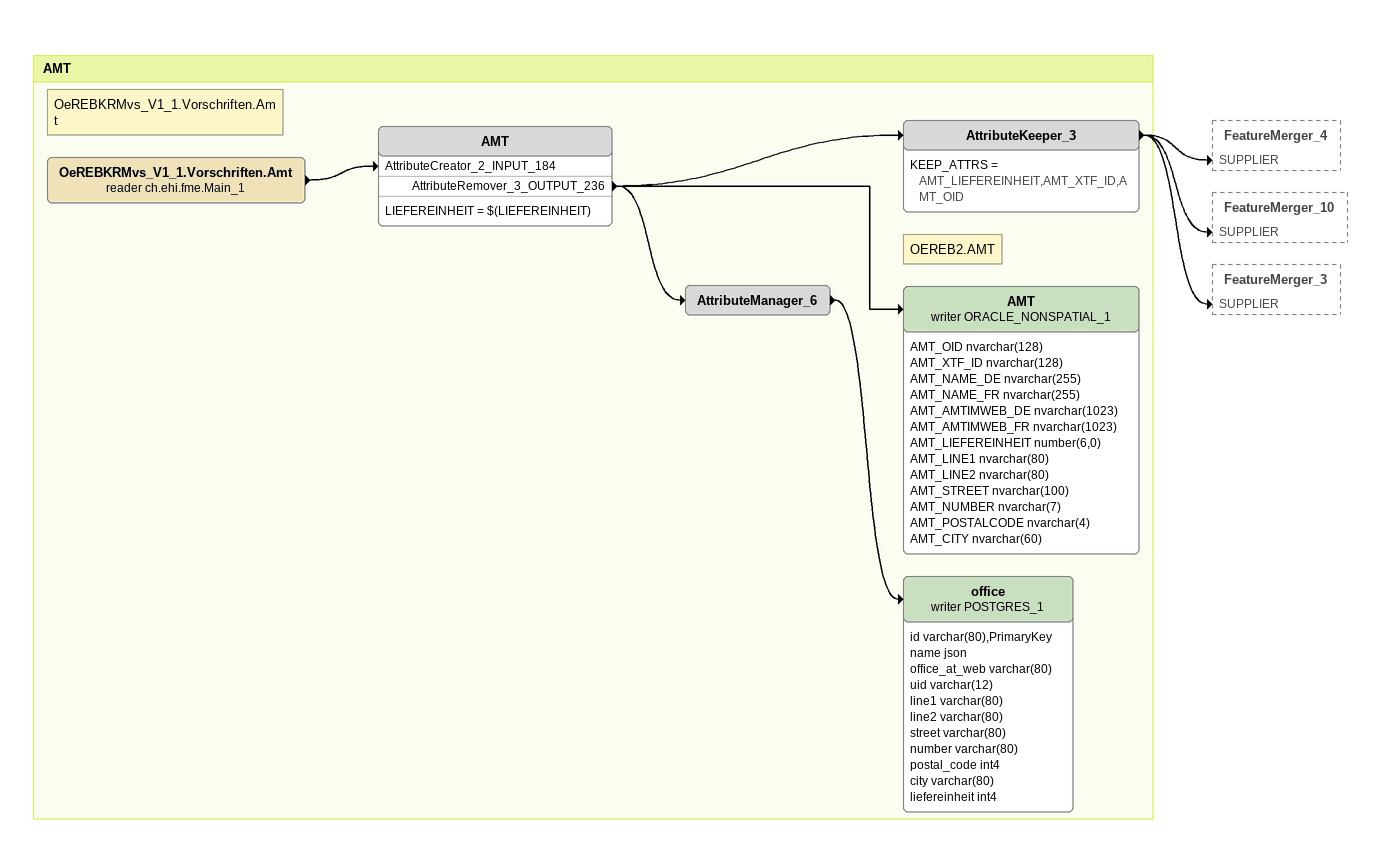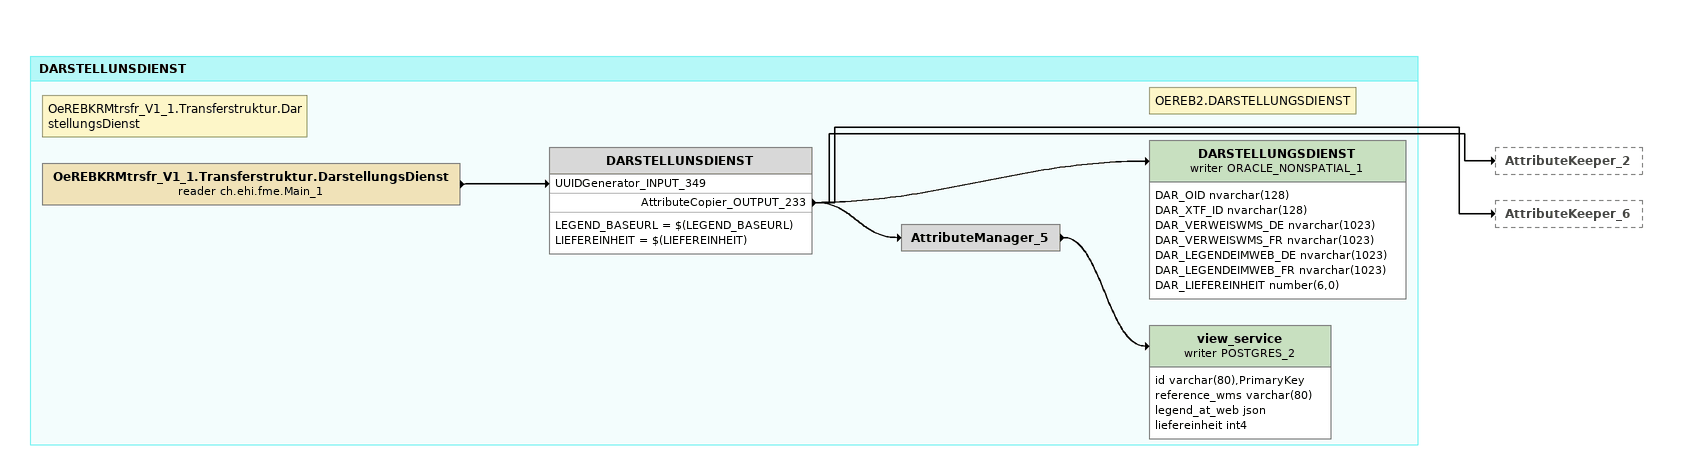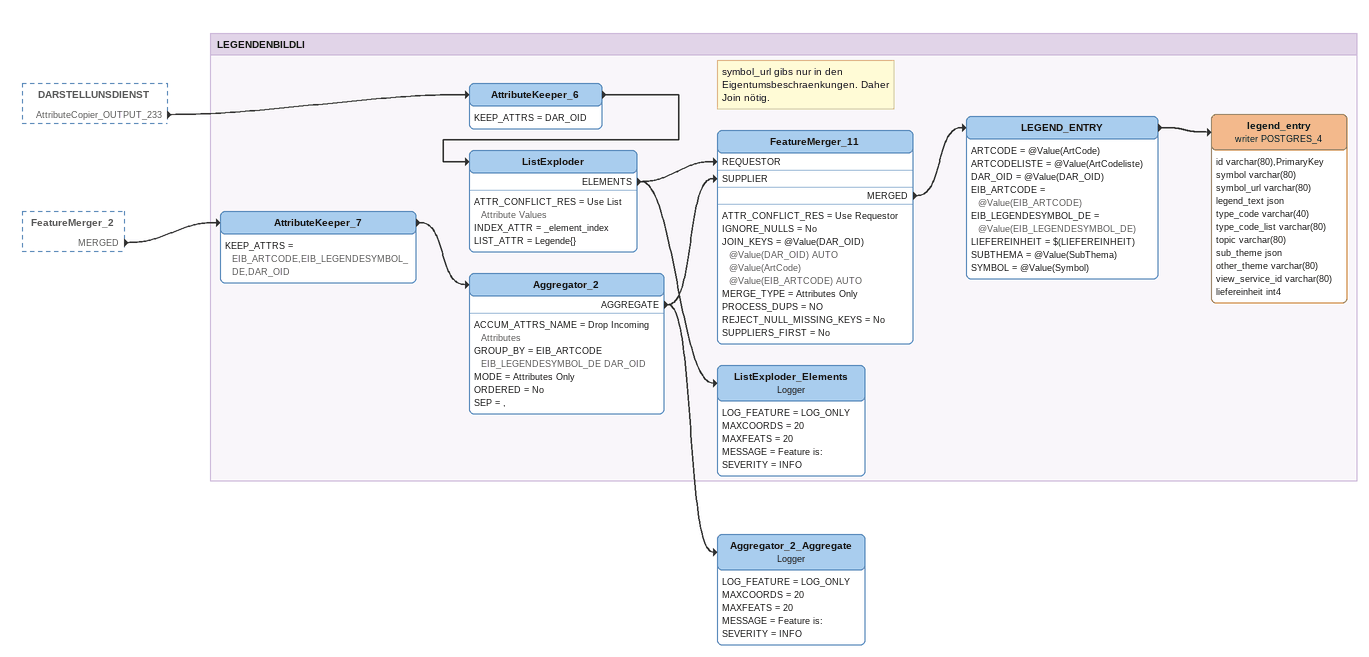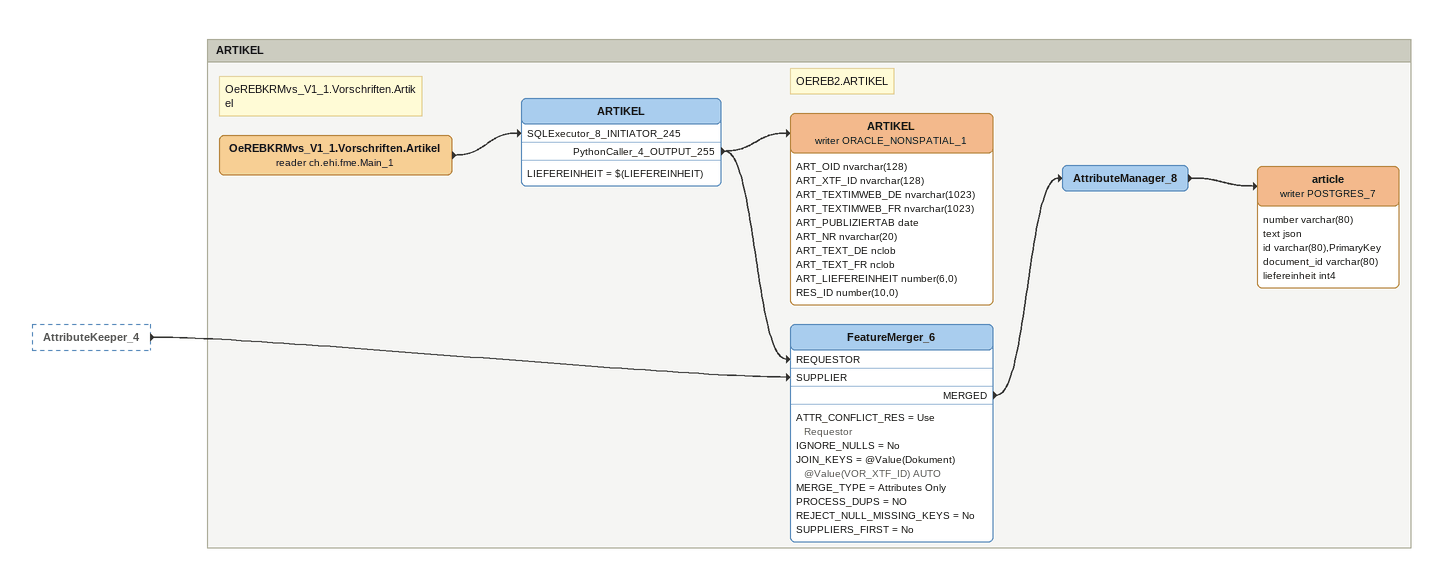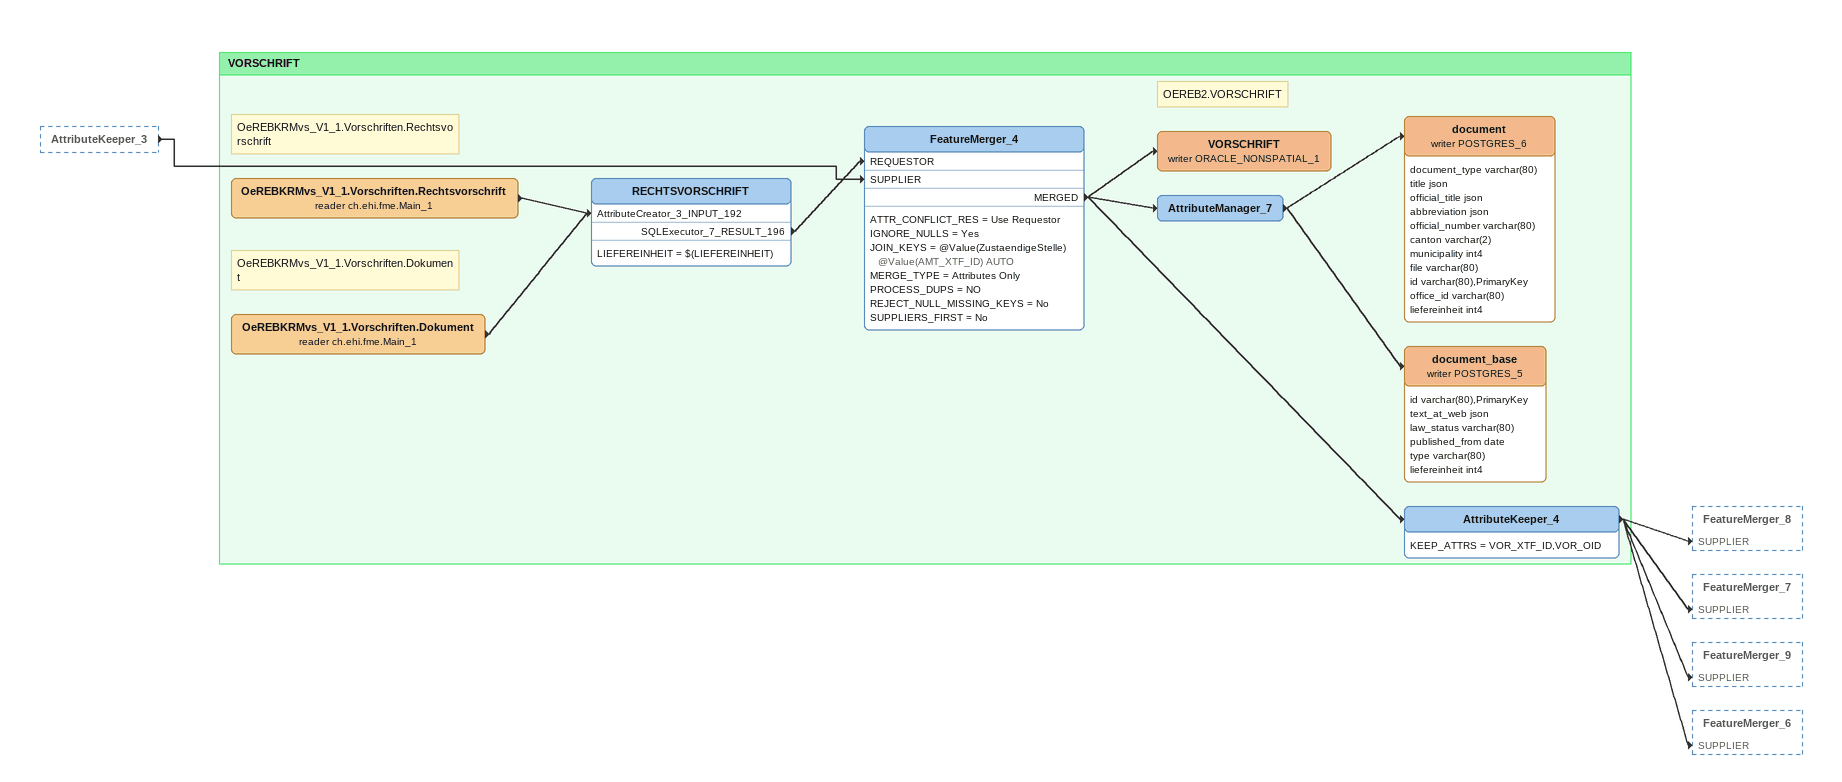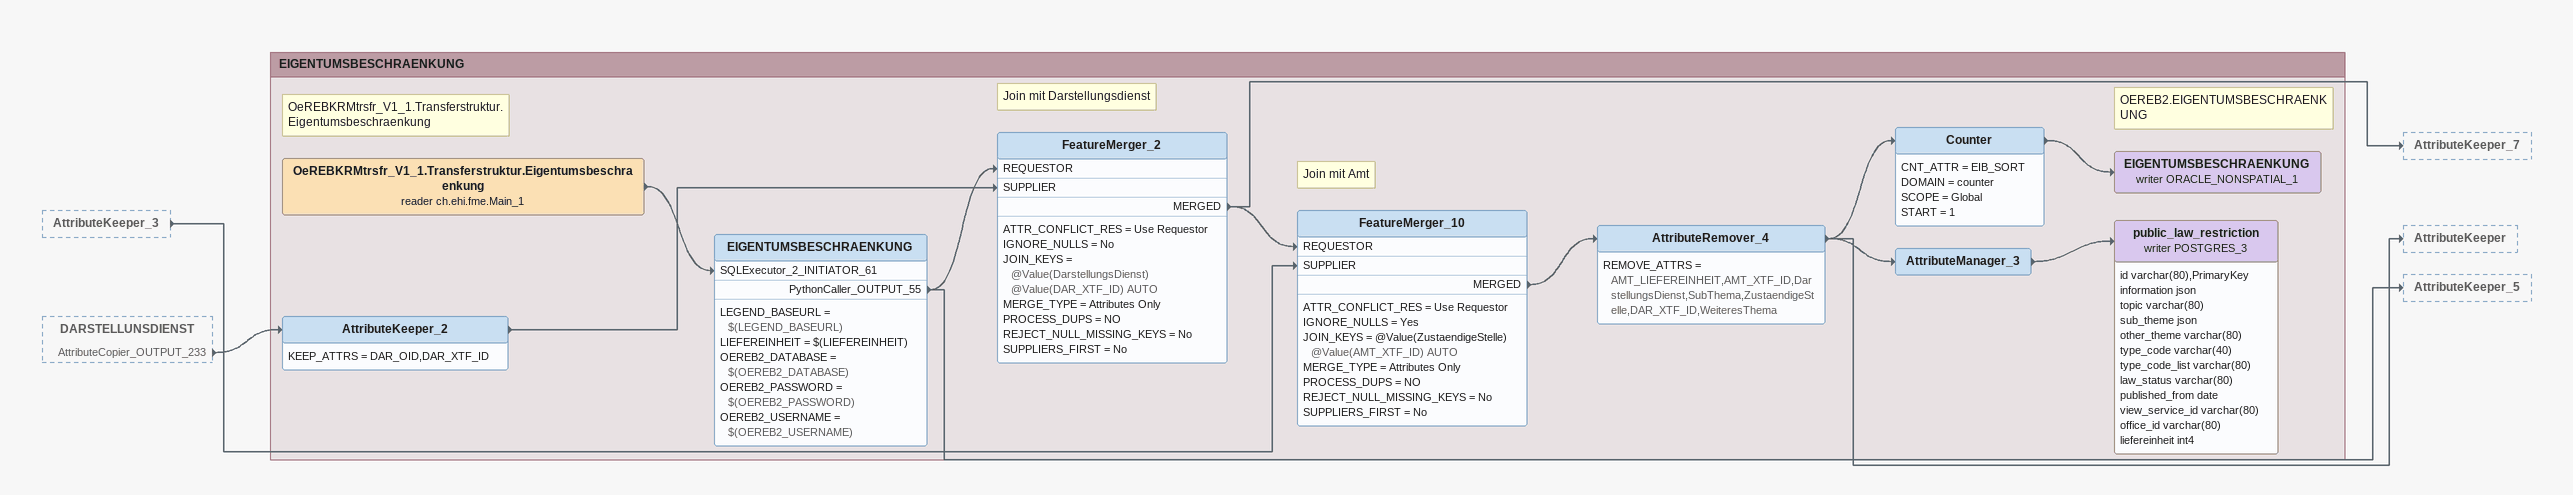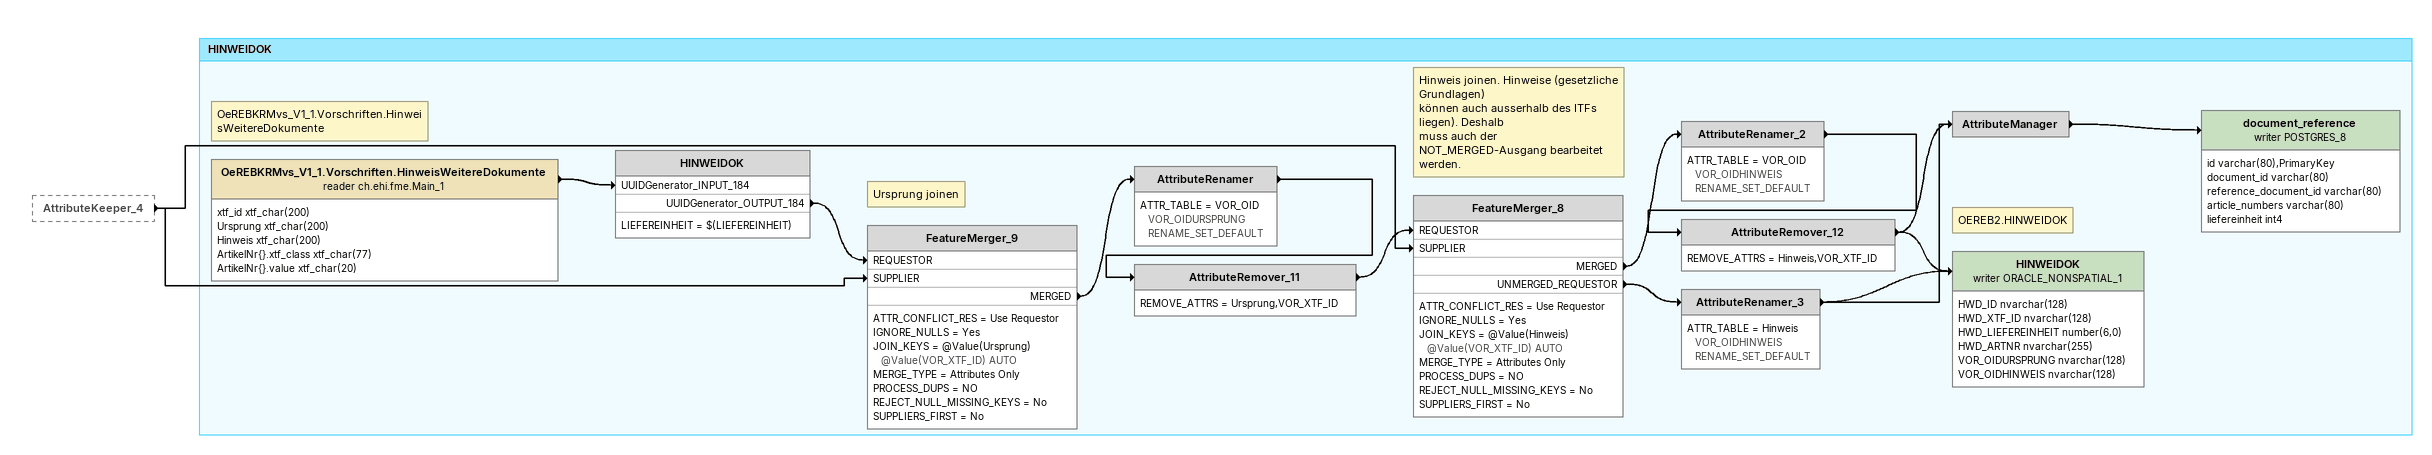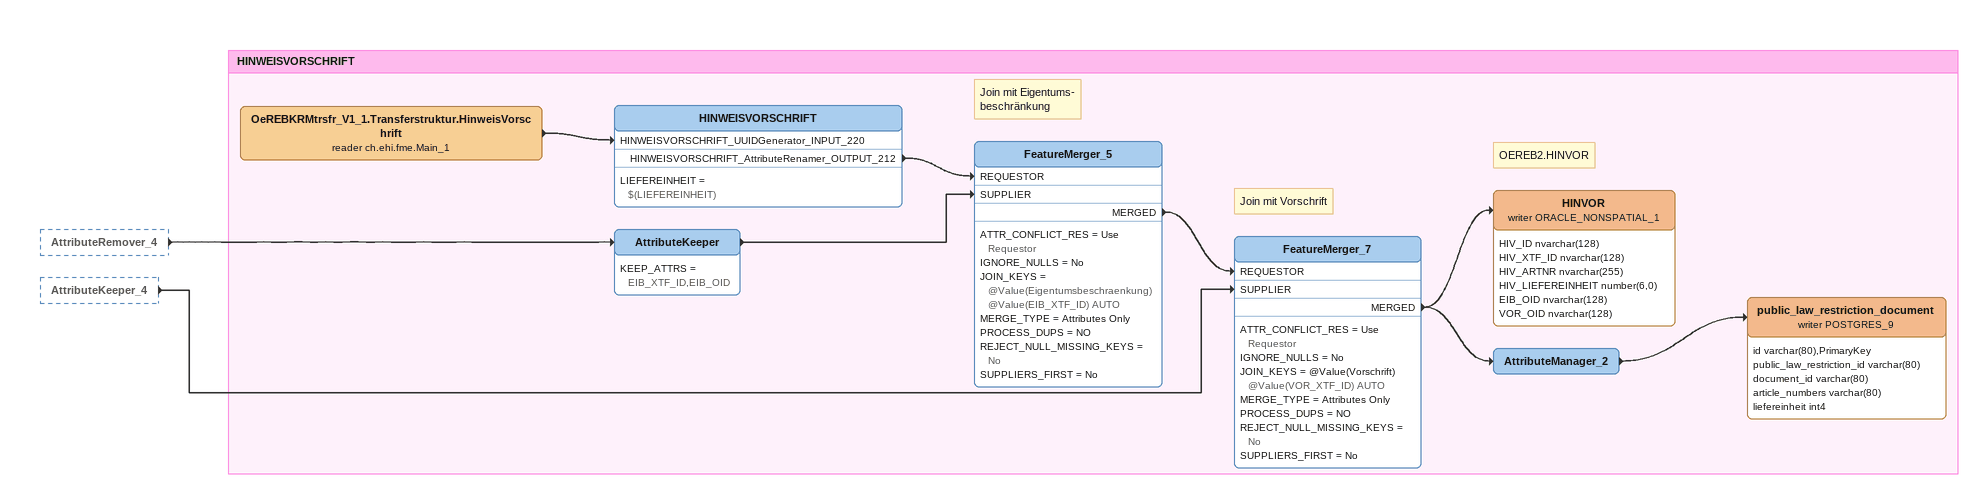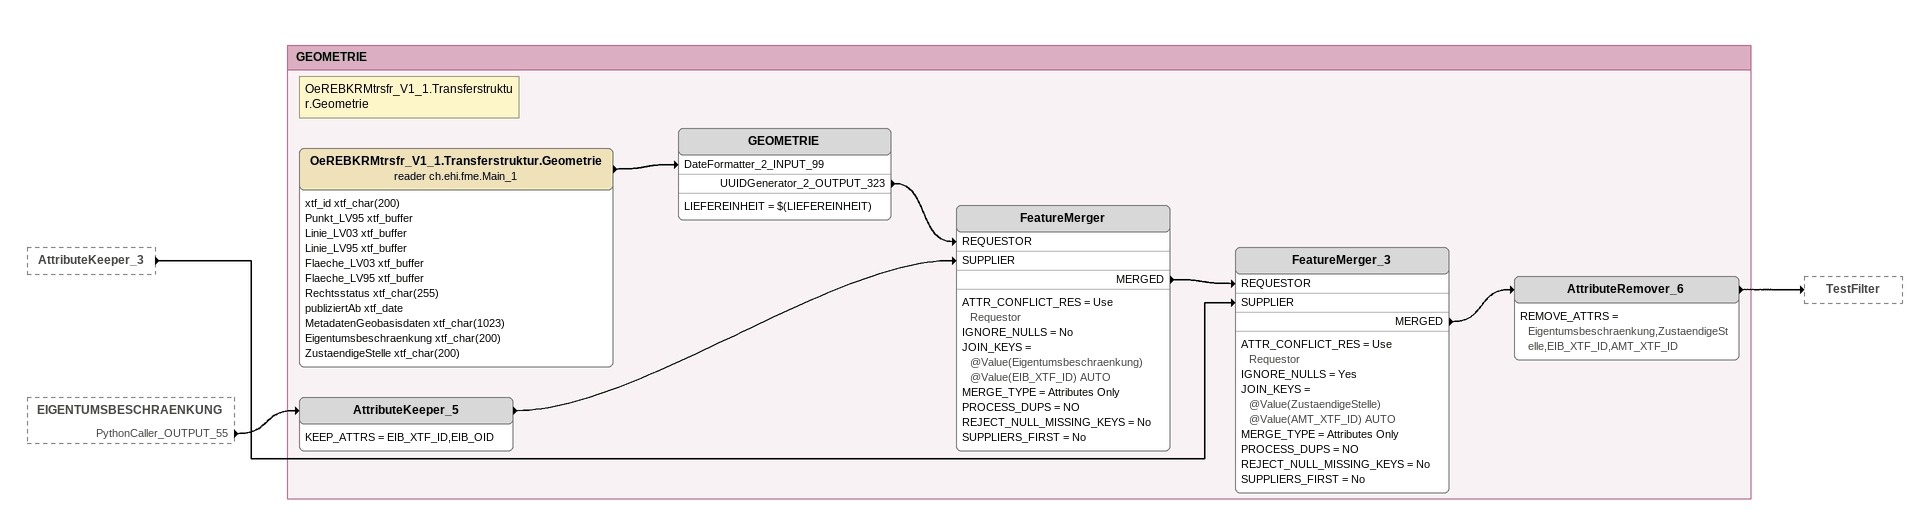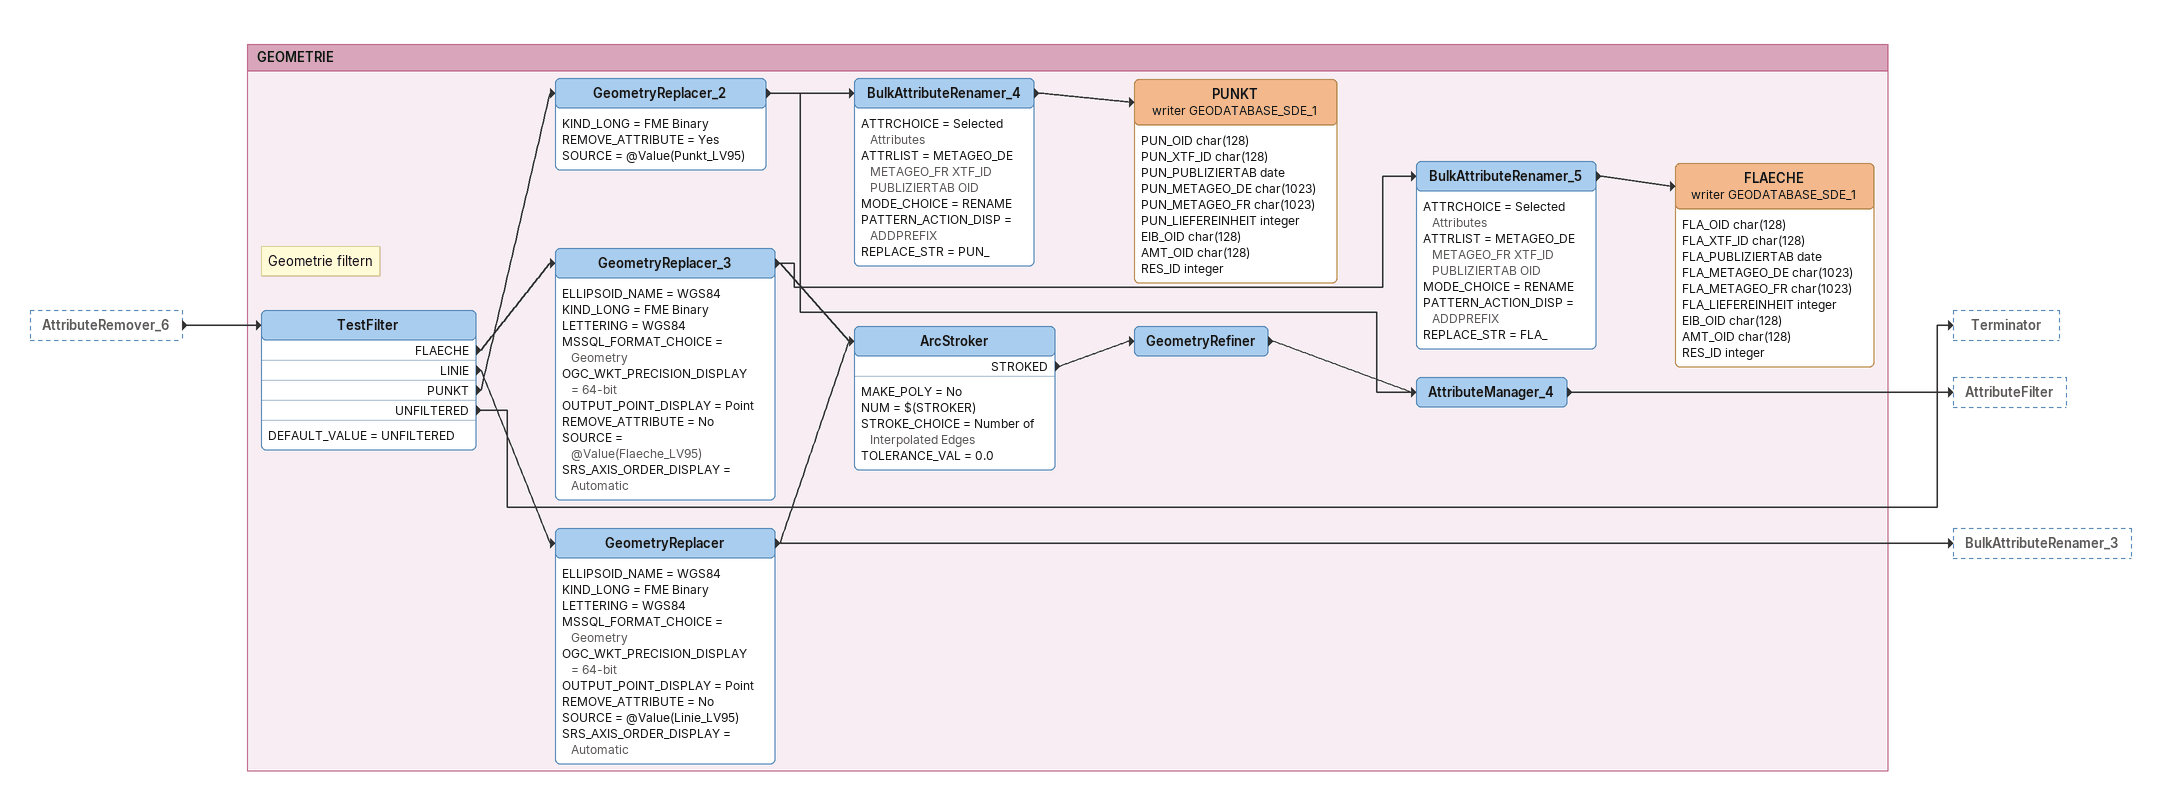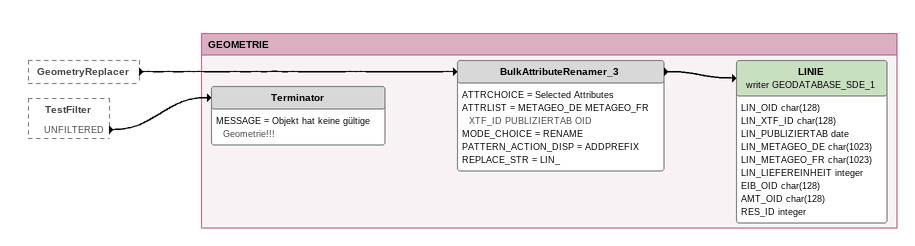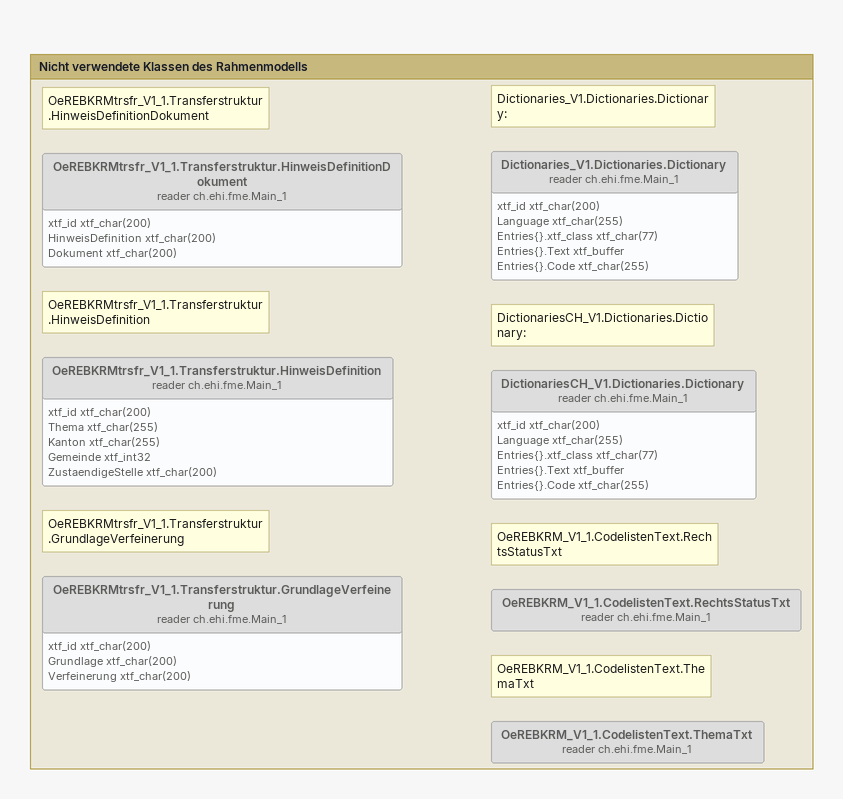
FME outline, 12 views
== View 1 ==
Bookmark: AMT
Note: OeREBKRMvs_V1_1.Vorschriften.Amt
OeREBKRMvs_V1_1.Vorschriften.Amt (reader ch.ehi.fme.Main_1)
    -> AMT [AttributeCreator_2_INPUT_184]
AMT
    LIEFEREINHEIT = $(LIEFEREINHEIT)
    AttributeRemover_3_OUTPUT_236 -> AttributeKeeper_3
    AttributeRemover_3_OUTPUT_236 -> AMT (writer ORACLE_NONSPATIAL_1)
    AttributeRemover_3_OUTPUT_236 -> AttributeManager_6
AttributeKeeper_3
    KEEP_ATTRS = AMT_LIEFEREINHEIT,AMT_XTF_ID,AMT_OID
    -> FeatureMerger_4 [SUPPLIER]
    -> FeatureMerger_10 [SUPPLIER]
    -> FeatureMerger_3 [SUPPLIER]
Note: OEREB2.AMT
AMT (writer ORACLE_NONSPATIAL_1)
    attributes: AMT_OID nvarchar(128), AMT_XTF_ID nvarchar(128), AMT_NAME_DE nvarchar(255), AMT_NAME_FR nvarchar(255), AMT_AMTIMWEB_DE nvarchar(1023), AMT_AMTIMWEB_FR nvarchar(1023), AMT_LIEFEREINHEIT number(6,0), AMT_LINE1 nvarchar(80), AMT_LINE2 nvarchar(80), AMT_STREET nvarchar(100), AMT_NUMBER nvarchar(7), AMT_POSTALCODE nvarchar(4), AMT_CITY nvarchar(60)
AttributeManager_6
    -> office (writer POSTGRES_1)
office (writer POSTGRES_1)
    attributes: id varchar(80),PrimaryKey, name json, office_at_web varchar(80), uid varchar(12), line1 varchar(80), line2 varchar(80), street varchar(80), number varchar(80), postal_code int4, city varchar(80), liefereinheit int4

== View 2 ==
Bookmark: DARSTELLUNSDIENST
Note: OeREBKRMtrsfr_V1_1.Transferstruktur.DarstellungsDienst
OeREBKRMtrsfr_V1_1.Transferstruktur.DarstellungsDienst (reader ch.ehi.fme.Main_1)
    -> DARSTELLUNSDIENST [UUIDGenerator_INPUT_349]
DARSTELLUNSDIENST
    LEGEND_BASEURL = $(LEGEND_BASEURL)
    LIEFEREINHEIT = $(LIEFEREINHEIT)
    AttributeCopier_OUTPUT_233 -> AttributeKeeper_2
    AttributeCopier_OUTPUT_233 -> DARSTELLUNGSDIENST (writer ORACLE_NONSPATIAL_1)
    AttributeCopier_OUTPUT_233 -> AttributeManager_5
    AttributeCopier_OUTPUT_233 -> AttributeKeeper_6
Note: OEREB2.DARSTELLUNGSDIENST
DARSTELLUNGSDIENST (writer ORACLE_NONSPATIAL_1)
    attributes: DAR_OID nvarchar(128), DAR_XTF_ID nvarchar(128), DAR_VERWEISWMS_DE nvarchar(1023), DAR_VERWEISWMS_FR nvarchar(1023), DAR_LEGENDEIMWEB_DE nvarchar(1023), DAR_LEGENDEIMWEB_FR nvarchar(1023), DAR_LIEFEREINHEIT number(6,0)
AttributeManager_5
    -> view_service (writer POSTGRES_2)
view_service (writer POSTGRES_2)
    attributes: id varchar(80),PrimaryKey, reference_wms varchar(80), legend_at_web json, liefereinheit int4

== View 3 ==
DARSTELLUNSDIENST [outside]
    AttributeCopier_OUTPUT_233 -> AttributeKeeper_6
FeatureMerger_2 [outside]
    MERGED -> AttributeKeeper_7
Aggregator_2_Aggregate: Logger
    LOG_FEATURE = LOG_ONLY
    MAXCOORDS = 20
    MAXFEATS = 20
    MESSAGE = Feature is:
    SEVERITY = INFO

Bookmark: LEGENDENBILDLI
AttributeKeeper_6
    KEEP_ATTRS = DAR_OID
    -> ListExploder
ListExploder
    ATTR_CONFLICT_RES = Use List Attribute Values
    INDEX_ATTR = _element_index
    LIST_ATTR = Legende{}
    ELEMENTS -> FeatureMerger_11 [REQUESTOR]
    ELEMENTS -> ListExploder_Elements
ListExploder_Elements: Logger
    LOG_FEATURE = LOG_ONLY
    MAXCOORDS = 20
    MAXFEATS = 20
    MESSAGE = Feature is:
    SEVERITY = INFO
AttributeKeeper_7
    KEEP_ATTRS = EIB_ARTCODE,EIB_LEGENDESYMBOL_DE,DAR_OID
    -> Aggregator_2
Aggregator_2
    ACCUM_ATTRS_NAME = Drop Incoming Attributes
    GROUP_BY = EIB_ARTCODE EIB_LEGENDESYMBOL_DE DAR_OID
    MODE = Attributes Only
    ORDERED = No
    SEP = ,
    AGGREGATE -> FeatureMerger_11 [SUPPLIER]
    AGGREGATE -> Aggregator_2_Aggregate
Note: symbol_url gibs nur in den Eigentumsbeschraenkungen. Daher Join nötig.
FeatureMerger_11
    ATTR_CONFLICT_RES = Use Requestor
    IGNORE_NULLS = No
    JOIN_KEYS = @Value(DAR_OID) @Value(DAR_OID) AUTO @Value(ArtCode) @Value(EIB_ARTCODE) AUTO
    MERGE_TYPE = Attributes Only
    PROCESS_DUPS = NO
    REJECT_NULL_MISSING_KEYS = No
    SUPPLIERS_FIRST = No
    MERGED -> LEGEND_ENTRY
LEGEND_ENTRY
    ARTCODE = @Value(ArtCode)
    ARTCODELISTE = @Value(ArtCodeliste)
    DAR_OID = @Value(DAR_OID)
    EIB_ARTCODE = @Value(EIB_ARTCODE)
    EIB_LEGENDESYMBOL_DE = @Value(EIB_LEGENDESYMBOL_DE)
    LIEFEREINHEIT = $(LIEFEREINHEIT)
    SUBTHEMA = @Value(SubThema)
    SYMBOL = @Value(Symbol)
    -> legend_entry (writer POSTGRES_4)
legend_entry (writer POSTGRES_4)
    attributes: id varchar(80),PrimaryKey, symbol varchar(80), symbol_url varchar(80), legend_text json, type_code varchar(40), type_code_list varchar(80), topic varchar(80), sub_theme json, other_theme varchar(80), view_service_id varchar(80), liefereinheit int4

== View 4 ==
AttributeKeeper_4 [outside]
    -> FeatureMerger_6 [SUPPLIER]

Bookmark: ARTIKEL
Note: OeREBKRMvs_V1_1.Vorschriften.Artikel
OeREBKRMvs_V1_1.Vorschriften.Artikel (reader ch.ehi.fme.Main_1)
    -> ARTIKEL [SQLExecutor_8_INITIATOR_245]
ARTIKEL
    LIEFEREINHEIT = $(LIEFEREINHEIT)
    PythonCaller_4_OUTPUT_255 -> ARTIKEL (writer ORACLE_NONSPATIAL_1)
    PythonCaller_4_OUTPUT_255 -> FeatureMerger_6 [REQUESTOR]
Note: OEREB2.ARTIKEL
ARTIKEL (writer ORACLE_NONSPATIAL_1)
    attributes: ART_OID nvarchar(128), ART_XTF_ID nvarchar(128), ART_TEXTIMWEB_DE nvarchar(1023), ART_TEXTIMWEB_FR nvarchar(1023), ART_PUBLIZIERTAB date, ART_NR nvarchar(20), ART_TEXT_DE nclob, ART_TEXT_FR nclob, ART_LIEFEREINHEIT number(6,0), RES_ID number(10,0)
FeatureMerger_6
    ATTR_CONFLICT_RES = Use Requestor
    IGNORE_NULLS = No
    JOIN_KEYS = @Value(Dokument) @Value(VOR_XTF_ID) AUTO
    MERGE_TYPE = Attributes Only
    PROCESS_DUPS = NO
    REJECT_NULL_MISSING_KEYS = No
    SUPPLIERS_FIRST = No
    MERGED -> AttributeManager_8
AttributeManager_8
    -> article (writer POSTGRES_7)
article (writer POSTGRES_7)
    attributes: number varchar(80), text json, id varchar(80),PrimaryKey, document_id varchar(80), liefereinheit int4

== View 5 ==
AttributeKeeper_3 [outside]
    -> FeatureMerger_4 [SUPPLIER]

Bookmark: VORSCHRIFT
Note: OeREBKRMvs_V1_1.Vorschriften.Rechtsvorschrift
OeREBKRMvs_V1_1.Vorschriften.Rechtsvorschrift (reader ch.ehi.fme.Main_1)
    -> RECHTSVORSCHRIFT [AttributeCreator_3_INPUT_192]
Note: OeREBKRMvs_V1_1.Vorschriften.Dokument
OeREBKRMvs_V1_1.Vorschriften.Dokument (reader ch.ehi.fme.Main_1)
    -> RECHTSVORSCHRIFT [AttributeCreator_3_INPUT_192]
RECHTSVORSCHRIFT
    LIEFEREINHEIT = $(LIEFEREINHEIT)
    SQLExecutor_7_RESULT_196 -> FeatureMerger_4 [REQUESTOR]
FeatureMerger_4
    ATTR_CONFLICT_RES = Use Requestor
    IGNORE_NULLS = Yes
    JOIN_KEYS = @Value(ZustaendigeStelle) @Value(AMT_XTF_ID) AUTO
    MERGE_TYPE = Attributes Only
    PROCESS_DUPS = NO
    REJECT_NULL_MISSING_KEYS = No
    SUPPLIERS_FIRST = No
    MERGED -> AttributeKeeper_4
    MERGED -> VORSCHRIFT (writer ORACLE_NONSPATIAL_1)
    MERGED -> AttributeManager_7
Note: OEREB2.VORSCHRIFT
VORSCHRIFT (writer ORACLE_NONSPATIAL_1)
AttributeManager_7
    -> document (writer POSTGRES_6)
    -> document_base (writer POSTGRES_5)
document (writer POSTGRES_6)
    attributes: document_type varchar(80), title json, official_title json, abbreviation json, official_number varchar(80), canton varchar(2), municipality int4, file varchar(80), id varchar(80),PrimaryKey, office_id varchar(80), liefereinheit int4
document_base (writer POSTGRES_5)
    attributes: id varchar(80),PrimaryKey, text_at_web json, law_status varchar(80), published_from date, type varchar(80), liefereinheit int4
AttributeKeeper_4
    KEEP_ATTRS = VOR_XTF_ID,VOR_OID
    -> FeatureMerger_8 [SUPPLIER]
    -> FeatureMerger_7 [SUPPLIER]
    -> FeatureMerger_9 [SUPPLIER]
    -> FeatureMerger_6 [SUPPLIER]

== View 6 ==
AttributeKeeper_3 [outside]
    -> FeatureMerger_10 [SUPPLIER]
DARSTELLUNSDIENST [outside]
    AttributeCopier_OUTPUT_233 -> AttributeKeeper_2

Bookmark: EIGENTUMSBESCHRAENKUNG
AttributeKeeper_2
    KEEP_ATTRS = DAR_OID,DAR_XTF_ID
    -> FeatureMerger_2 [SUPPLIER]
Note: OeREBKRMtrsfr_V1_1.Transferstruktur.Eigentumsbeschraenkung
OeREBKRMtrsfr_V1_1.Transferstruktur.Eigentumsbeschraenkung (reader ch.ehi.fme.Main_1)
    -> EIGENTUMSBESCHRAENKUNG [SQLExecutor_2_INITIATOR_61]
EIGENTUMSBESCHRAENKUNG
    LEGEND_BASEURL = $(LEGEND_BASEURL)
    LIEFEREINHEIT = $(LIEFEREINHEIT)
    OEREB2_DATABASE = $(OEREB2_DATABASE)
    OEREB2_PASSWORD = $(OEREB2_PASSWORD)
    OEREB2_USERNAME = $(OEREB2_USERNAME)
    PythonCaller_OUTPUT_55 -> AttributeKeeper_5
    PythonCaller_OUTPUT_55 -> FeatureMerger_2 [REQUESTOR]
Note: Join mit Darstellungsdienst
FeatureMerger_2
    ATTR_CONFLICT_RES = Use Requestor
    IGNORE_NULLS = No
    JOIN_KEYS = @Value(DarstellungsDienst) @Value(DAR_XTF_ID) AUTO
    MERGE_TYPE = Attributes Only
    PROCESS_DUPS = NO
    REJECT_NULL_MISSING_KEYS = No
    SUPPLIERS_FIRST = No
    MERGED -> FeatureMerger_10 [REQUESTOR]
    MERGED -> AttributeKeeper_7
Note: Join mit Amt
FeatureMerger_10
    ATTR_CONFLICT_RES = Use Requestor
    IGNORE_NULLS = Yes
    JOIN_KEYS = @Value(ZustaendigeStelle) @Value(AMT_XTF_ID) AUTO
    MERGE_TYPE = Attributes Only
    PROCESS_DUPS = NO
    REJECT_NULL_MISSING_KEYS = No
    SUPPLIERS_FIRST = No
    MERGED -> AttributeRemover_4
AttributeRemover_4
    REMOVE_ATTRS = AMT_LIEFEREINHEIT,AMT_XTF_ID,DarstellungsDienst,SubThema,ZustaendigeStelle,DAR_XTF_ID,WeiteresThema
    -> AttributeKeeper
    -> Counter
    -> AttributeManager_3
Counter
    CNT_ATTR = EIB_SORT
    DOMAIN = counter
    SCOPE = Global
    START = 1
    -> EIGENTUMSBESCHRAENKUNG (writer ORACLE_NONSPATIAL_1)
Note: OEREB2.EIGENTUMSBESCHRAENKUNG
EIGENTUMSBESCHRAENKUNG (writer ORACLE_NONSPATIAL_1)
AttributeManager_3
    -> public_law_restriction (writer POSTGRES_3)
public_law_restriction (writer POSTGRES_3)
    attributes: id varchar(80),PrimaryKey, information json, topic varchar(80), sub_theme json, other_theme varchar(80), type_code varchar(40), type_code_list varchar(80), law_status varchar(80), published_from date, view_service_id varchar(80), office_id varchar(80), liefereinheit int4

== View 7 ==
AttributeKeeper_4 [outside]
    -> FeatureMerger_8 [SUPPLIER]
    -> FeatureMerger_9 [SUPPLIER]

Bookmark: HINWEIDOK
Note: OeREBKRMvs_V1_1.Vorschriften.HinweisWeitereDokumente
OeREBKRMvs_V1_1.Vorschriften.HinweisWeitereDokumente (reader ch.ehi.fme.Main_1)
    attributes: xtf_id xtf_char(200), Ursprung xtf_char(200), Hinweis xtf_char(200), ArtikelNr{}.xtf_class xtf_char(77), ArtikelNr{}.value xtf_char(20)
    -> HINWEIDOK [UUIDGenerator_INPUT_184]
HINWEIDOK
    LIEFEREINHEIT = $(LIEFEREINHEIT)
    UUIDGenerator_OUTPUT_184 -> FeatureMerger_9 [REQUESTOR]
Note: Ursprung joinen
FeatureMerger_9
    ATTR_CONFLICT_RES = Use Requestor
    IGNORE_NULLS = Yes
    JOIN_KEYS = @Value(Ursprung) @Value(VOR_XTF_ID) AUTO
    MERGE_TYPE = Attributes Only
    PROCESS_DUPS = NO
    REJECT_NULL_MISSING_KEYS = No
    SUPPLIERS_FIRST = No
    MERGED -> AttributeRenamer
AttributeRenamer
    ATTR_TABLE = VOR_OID VOR_OIDURSPRUNG RENAME_SET_DEFAULT
    -> AttributeRemover_11
AttributeRemover_11
    REMOVE_ATTRS = Ursprung,VOR_XTF_ID
    -> FeatureMerger_8 [REQUESTOR]
Note: Hinweis joinen. Hinweise (gesetzliche Grundlagen) / können auch ausserhalb des ITFs liegen). Deshalb / muss auch der NOT_MERGED-Ausgang bearbeitet werden.
FeatureMerger_8
    ATTR_CONFLICT_RES = Use Requestor
    IGNORE_NULLS = Yes
    JOIN_KEYS = @Value(Hinweis) @Value(VOR_XTF_ID) AUTO
    MERGE_TYPE = Attributes Only
    PROCESS_DUPS = NO
    REJECT_NULL_MISSING_KEYS = No
    SUPPLIERS_FIRST = No
    MERGED -> AttributeRenamer_2
    UNMERGED_REQUESTOR -> AttributeRenamer_3
AttributeRenamer_2
    ATTR_TABLE = VOR_OID VOR_OIDHINWEIS RENAME_SET_DEFAULT
    -> AttributeRemover_12
AttributeRemover_12
    REMOVE_ATTRS = Hinweis,VOR_XTF_ID
    -> HINWEIDOK (writer ORACLE_NONSPATIAL_1)
    -> AttributeManager
AttributeRenamer_3
    ATTR_TABLE = Hinweis VOR_OIDHINWEIS RENAME_SET_DEFAULT
    -> HINWEIDOK (writer ORACLE_NONSPATIAL_1)
    -> AttributeManager
AttributeManager
    -> document_reference (writer POSTGRES_8)
document_reference (writer POSTGRES_8)
    attributes: id varchar(80),PrimaryKey, document_id varchar(80), reference_document_id varchar(80), article_numbers varchar(80), liefereinheit int4
Note: OEREB2.HINWEIDOK
HINWEIDOK (writer ORACLE_NONSPATIAL_1)
    attributes: HWD_ID nvarchar(128), HWD_XTF_ID nvarchar(128), HWD_LIEFEREINHEIT number(6,0), HWD_ARTNR nvarchar(255), VOR_OIDURSPRUNG nvarchar(128), VOR_OIDHINWEIS nvarchar(128)

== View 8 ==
AttributeRemover_4 [outside]
    -> AttributeKeeper
AttributeKeeper_4 [outside]
    -> FeatureMerger_7 [SUPPLIER]

Bookmark: HINWEISVORSCHRIFT
AttributeKeeper
    KEEP_ATTRS = EIB_XTF_ID,EIB_OID
    -> FeatureMerger_5 [SUPPLIER]
OeREBKRMtrsfr_V1_1.Transferstruktur.HinweisVorschrift (reader ch.ehi.fme.Main_1)
    -> HINWEISVORSCHRIFT [HINWEISVORSCHRIFT_UUIDGenerator_INPUT_220]
HINWEISVORSCHRIFT
    LIEFEREINHEIT = $(LIEFEREINHEIT)
    HINWEISVORSCHRIFT_AttributeRenamer_OUTPUT_212 -> FeatureMerger_5 [REQUESTOR]
Note: Join mit Eigentums- / beschränkung
FeatureMerger_5
    ATTR_CONFLICT_RES = Use Requestor
    IGNORE_NULLS = No
    JOIN_KEYS = @Value(Eigentumsbeschraenkung) @Value(EIB_XTF_ID) AUTO
    MERGE_TYPE = Attributes Only
    PROCESS_DUPS = NO
    REJECT_NULL_MISSING_KEYS = No
    SUPPLIERS_FIRST = No
    MERGED -> FeatureMerger_7 [REQUESTOR]
Note: Join mit Vorschrift
FeatureMerger_7
    ATTR_CONFLICT_RES = Use Requestor
    IGNORE_NULLS = No
    JOIN_KEYS = @Value(Vorschrift) @Value(VOR_XTF_ID) AUTO
    MERGE_TYPE = Attributes Only
    PROCESS_DUPS = NO
    REJECT_NULL_MISSING_KEYS = No
    SUPPLIERS_FIRST = No
    MERGED -> HINVOR (writer ORACLE_NONSPATIAL_1)
    MERGED -> AttributeManager_2
Note: OEREB2.HINVOR
HINVOR (writer ORACLE_NONSPATIAL_1)
    attributes: HIV_ID nvarchar(128), HIV_XTF_ID nvarchar(128), HIV_ARTNR nvarchar(255), HIV_LIEFEREINHEIT number(6,0), EIB_OID nvarchar(128), VOR_OID nvarchar(128)
AttributeManager_2
    -> public_law_restriction_document (writer POSTGRES_9)
public_law_restriction_document (writer POSTGRES_9)
    attributes: id varchar(80),PrimaryKey, public_law_restriction_id varchar(80), document_id varchar(80), article_numbers varchar(80), liefereinheit int4

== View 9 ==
AttributeKeeper_3 [outside]
    -> FeatureMerger_3 [SUPPLIER]
EIGENTUMSBESCHRAENKUNG [outside]
    PythonCaller_OUTPUT_55 -> AttributeKeeper_5

Bookmark: GEOMETRIE
AttributeKeeper_5
    KEEP_ATTRS = EIB_XTF_ID,EIB_OID
    -> FeatureMerger [SUPPLIER]
Note: OeREBKRMtrsfr_V1_1.Transferstruktur.Geometrie
OeREBKRMtrsfr_V1_1.Transferstruktur.Geometrie (reader ch.ehi.fme.Main_1)
    attributes: xtf_id xtf_char(200), Punkt_LV95 xtf_buffer, Linie_LV03 xtf_buffer, Linie_LV95 xtf_buffer, Flaeche_LV03 xtf_buffer, Flaeche_LV95 xtf_buffer, Rechtsstatus xtf_char(255), publiziertAb xtf_date, MetadatenGeobasisdaten xtf_char(1023), Eigentumsbeschraenkung xtf_char(200), ZustaendigeStelle xtf_char(200)
    -> GEOMETRIE [DateFormatter_2_INPUT_99]
GEOMETRIE
    LIEFEREINHEIT = $(LIEFEREINHEIT)
    UUIDGenerator_2_OUTPUT_323 -> FeatureMerger [REQUESTOR]
FeatureMerger
    ATTR_CONFLICT_RES = Use Requestor
    IGNORE_NULLS = No
    JOIN_KEYS = @Value(Eigentumsbeschraenkung) @Value(EIB_XTF_ID) AUTO
    MERGE_TYPE = Attributes Only
    PROCESS_DUPS = NO
    REJECT_NULL_MISSING_KEYS = No
    SUPPLIERS_FIRST = No
    MERGED -> FeatureMerger_3 [REQUESTOR]
FeatureMerger_3
    ATTR_CONFLICT_RES = Use Requestor
    IGNORE_NULLS = Yes
    JOIN_KEYS = @Value(ZustaendigeStelle) @Value(AMT_XTF_ID) AUTO
    MERGE_TYPE = Attributes Only
    PROCESS_DUPS = NO
    REJECT_NULL_MISSING_KEYS = No
    SUPPLIERS_FIRST = No
    MERGED -> AttributeRemover_6
AttributeRemover_6
    REMOVE_ATTRS = Eigentumsbeschraenkung,ZustaendigeStelle,EIB_XTF_ID,AMT_XTF_ID
    -> TestFilter

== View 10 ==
AttributeRemover_6 [outside]
    -> TestFilter

Bookmark: GEOMETRIE
Note: Geometrie filtern
TestFilter
    DEFAULT_VALUE = UNFILTERED
    FLAECHE -> GeometryReplacer_3
    LINIE -> GeometryReplacer
    PUNKT -> GeometryReplacer_2
    UNFILTERED -> Terminator
GeometryReplacer_2
    KIND_LONG = FME Binary
    REMOVE_ATTRIBUTE = Yes
    SOURCE = @Value(Punkt_LV95)
    -> BulkAttributeRenamer_4
    -> AttributeManager_4
BulkAttributeRenamer_4
    ATTRCHOICE = Selected Attributes
    ATTRLIST = METAGEO_DE METAGEO_FR XTF_ID PUBLIZIERTAB OID
    MODE_CHOICE = RENAME
    PATTERN_ACTION_DISP = ADDPREFIX
    REPLACE_STR = PUN_
    -> PUNKT (writer GEODATABASE_SDE_1)
PUNKT (writer GEODATABASE_SDE_1)
    attributes: PUN_OID char(128), PUN_XTF_ID char(128), PUN_PUBLIZIERTAB date, PUN_METAGEO_DE char(1023), PUN_METAGEO_FR char(1023), PUN_LIEFEREINHEIT integer, EIB_OID char(128), AMT_OID char(128), RES_ID integer
GeometryReplacer_3
    ELLIPSOID_NAME = WGS84
    KIND_LONG = FME Binary
    LETTERING = WGS84
    MSSQL_FORMAT_CHOICE = Geometry
    OGC_WKT_PRECISION_DISPLAY = 64-bit
    OUTPUT_POINT_DISPLAY = Point
    REMOVE_ATTRIBUTE = No
    SOURCE = @Value(Flaeche_LV95)
    SRS_AXIS_ORDER_DISPLAY = Automatic
    -> BulkAttributeRenamer_5
    -> ArcStroker
BulkAttributeRenamer_5
    ATTRCHOICE = Selected Attributes
    ATTRLIST = METAGEO_DE METAGEO_FR XTF_ID PUBLIZIERTAB OID
    MODE_CHOICE = RENAME
    PATTERN_ACTION_DISP = ADDPREFIX
    REPLACE_STR = FLA_
    -> FLAECHE (writer GEODATABASE_SDE_1)
FLAECHE (writer GEODATABASE_SDE_1)
    attributes: FLA_OID char(128), FLA_XTF_ID char(128), FLA_PUBLIZIERTAB date, FLA_METAGEO_DE char(1023), FLA_METAGEO_FR char(1023), FLA_LIEFEREINHEIT integer, EIB_OID char(128), AMT_OID char(128), RES_ID integer
GeometryReplacer
    ELLIPSOID_NAME = WGS84
    KIND_LONG = FME Binary
    LETTERING = WGS84
    MSSQL_FORMAT_CHOICE = Geometry
    OGC_WKT_PRECISION_DISPLAY = 64-bit
    OUTPUT_POINT_DISPLAY = Point
    REMOVE_ATTRIBUTE = No
    SOURCE = @Value(Linie_LV95)
    SRS_AXIS_ORDER_DISPLAY = Automatic
    -> BulkAttributeRenamer_3
    -> ArcStroker
ArcStroker
    MAKE_POLY = No
    NUM = $(STROKER)
    STROKE_CHOICE = Number of Interpolated Edges
    TOLERANCE_VAL = 0.0
    STROKED -> GeometryRefiner
GeometryRefiner
    -> AttributeManager_4
AttributeManager_4
    -> AttributeFilter

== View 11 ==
GeometryReplacer [outside]
    -> BulkAttributeRenamer_3
TestFilter [outside]
    UNFILTERED -> Terminator

Bookmark: GEOMETRIE
BulkAttributeRenamer_3
    ATTRCHOICE = Selected Attributes
    ATTRLIST = METAGEO_DE METAGEO_FR XTF_ID PUBLIZIERTAB OID
    MODE_CHOICE = RENAME
    PATTERN_ACTION_DISP = ADDPREFIX
    REPLACE_STR = LIN_
    -> LINIE (writer GEODATABASE_SDE_1)
LINIE (writer GEODATABASE_SDE_1)
    attributes: LIN_OID char(128), LIN_XTF_ID char(128), LIN_PUBLIZIERTAB date, LIN_METAGEO_DE char(1023), LIN_METAGEO_FR char(1023), LIN_LIEFEREINHEIT integer, EIB_OID char(128), AMT_OID char(128), RES_ID integer
Terminator
    MESSAGE = Objekt hat keine gültige Geometrie!!!

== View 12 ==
Bookmark: Nicht verwendete Klassen des Rahmenmodells
Note: OeREBKRMtrsfr_V1_1.Transferstruktur.HinweisDefinitionDokument
OeREBKRMtrsfr_V1_1.Transferstruktur.HinweisDefinitionDokument (reader ch.ehi.fme.Main_1) [off]
    attributes: xtf_id xtf_char(200), HinweisDefinition xtf_char(200), Dokument xtf_char(200)
Note: OeREBKRMtrsfr_V1_1.Transferstruktur.HinweisDefinition
OeREBKRMtrsfr_V1_1.Transferstruktur.HinweisDefinition (reader ch.ehi.fme.Main_1) [off]
    attributes: xtf_id xtf_char(200), Thema xtf_char(255), Kanton xtf_char(255), Gemeinde xtf_int32, ZustaendigeStelle xtf_char(200)
Note: OeREBKRMtrsfr_V1_1.Transferstruktur.GrundlageVerfeinerung
OeREBKRMtrsfr_V1_1.Transferstruktur.GrundlageVerfeinerung (reader ch.ehi.fme.Main_1) [off]
    attributes: xtf_id xtf_char(200), Grundlage xtf_char(200), Verfeinerung xtf_char(200)
Note: Dictionaries_V1.Dictionaries.Dictionary:
Dictionaries_V1.Dictionaries.Dictionary (reader ch.ehi.fme.Main_1) [off]
    attributes: xtf_id xtf_char(200), Language xtf_char(255), Entries{}.xtf_class xtf_char(77), Entries{}.Text xtf_buffer, Entries{}.Code xtf_char(255)
Note: DictionariesCH_V1.Dictionaries.Dictionary:
DictionariesCH_V1.Dictionaries.Dictionary (reader ch.ehi.fme.Main_1) [off]
    attributes: xtf_id xtf_char(200), Language xtf_char(255), Entries{}.xtf_class xtf_char(77), Entries{}.Text xtf_buffer, Entries{}.Code xtf_char(255)
Note: OeREBKRM_V1_1.CodelistenText.RechtsStatusTxt
OeREBKRM_V1_1.CodelistenText.RechtsStatusTxt (reader ch.ehi.fme.Main_1) [off]
Note: OeREBKRM_V1_1.CodelistenText.ThemaTxt
OeREBKRM_V1_1.CodelistenText.ThemaTxt (reader ch.ehi.fme.Main_1) [off]
